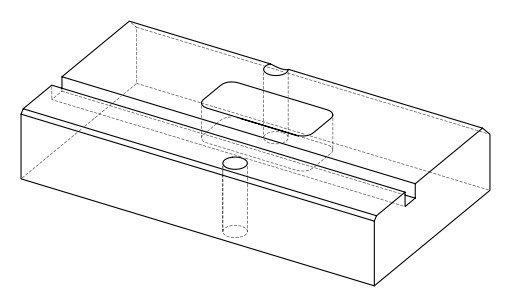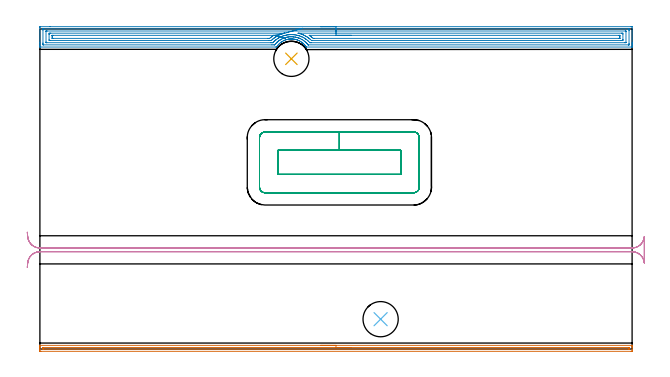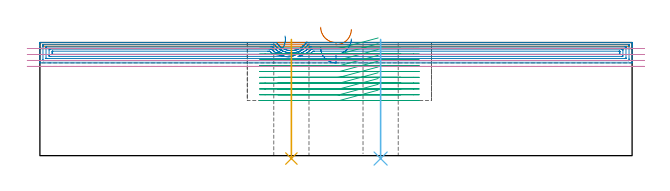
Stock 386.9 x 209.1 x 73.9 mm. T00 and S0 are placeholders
(PLAN: 6 operations, 2 tool changes, 40.4 min)
(1 AREA_MILL | FG_CHAMFER_SURFACE | UGT0205_001 | 6.35 min | 2942 mm3)
(2 AREA_MILL_1 | FG_CHAMFER_SURFACE_1 | UGT0205_001 | 15.75 min | 34222 mm3)
(3 MILL_RECTANGULAR_POCKET | POCKET_RECTANGULAR_STRAIGHT | NXT0201_012 | Follow Part, ap 4, ae 75% | 10.82 min | 249605 mm3)
(4 MILL_RECTANGULAR_SLOT | SLOT_RECTANGULAR | NXT0201_012 | Follow Part, ap 4, ae 75% | 6.81 min | 111060 mm3)
(5 INDEXABLE_INSERT_DRILL_THROUGH_HOLE_FROM_SOLID | STEP1HOLE | NXT0302_017 | 0.31 min | 30516 mm3)
(6 INDEXABLE_INSERT_DRILL_THROUGH_HOLE_FROM_SOLID_1 | STEP1HOLE_1 | NXT0302_017 | 0.31 min | 30676 mm3)
(TOOL UGT0205_001 | Chamfer Mill 20 x 3 x 45 deg. | D20 FL50 Z2)
(TOOL NXT0201_012 | ENDMILL 16mm [2P460-1600-NA 1630] | D16 FL38 Z6)
(TOOL NXT0302_017 | Index. Insert Drill 23mm [880-D2300L25-05] | D23 PA176 FL115 Z2)
(OP 1 AREA_MILL)
G17 G21 G94 G90
T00 M6
G54
G17 G0 G90 X183.45 Y2.4 S1061 M3
G43 Z83.9 H0
G94 G1 X183.488 Z83.028 F250.
X183.602 Z82.163
X183.791 Z81.312
X184.053 Z80.48
X184.387 Z79.674
X184.79 Z78.9
X185.259 Z78.164
X185.79 Z77.472
X186.379 Z76.829
X187.022 Z76.239
X187.714 Z75.708
X188.45 Z75.24
X189.224 Z74.837
X190.03 Z74.503
X190.862 Z74.241
X191.714 Z74.052
X192.578 Z73.938
X193.45 Z73.9
X386.736
X386.89 Y2.397 Z73.888
X386.893 Y2.342 Z73.834
X386.9 Y1.952 Z73.452
Y1.551 Z73.05
Y0.896 Z72.392
Y-0.324 Z71.173
X386.899 Y-0.889 Z70.605
X386.898 Y-1.496 Z69.999
X386.897 Y-1.497 Z69.998
X386.29 Y-1.5 Z70.
X0.61
X0.003 Y-1.497 Z69.998
X0.001 Y-1.496 Z69.999
X0. Y-1.474 Z70.022
Y-0.889 Z70.605
Y-0.324 Z71.173
Y0.004 Z71.5
Y0.569 Z72.065
Y0.896 Z72.392
Y1.551 Z73.05
Y1.952 Z73.452
X0.002 Y2.34 Z73.832
X0.005 Y2.398 Z73.889
X0.006 Y2.399
X0.164 Y2.4 Z73.9
X193.45
Y0.986 Z72.486
X384.504 Y0.985 Z72.485
X384.883 Y0.979 Z72.479
X384.89 Y0.952 Z72.452
X384.893 Y0.896 Z72.396
X384.899 Y0.502 Z72.002
Y0.004 Z71.504
X384.897 Y-0.046 Z71.454
X384.894 Y-0.07 Z71.43
X384.892 Y-0.076 Z71.424
X384.861 Y-0.079 Z71.421
X384.683 Y-0.084 Z71.416
X384.593 Y-0.085 Z71.415
X2.396 Y-0.086 Z71.414
X2.017 Y-0.079 Z71.421
X2.01 Y-0.052 Z71.448
X2.007 Y0.004 Z71.504
X2.001 Y0.398 Z71.898
Y0.896 Z72.396
X2.003 Y0.946 Z72.446
X2.006 Y0.969 Z72.469
X2.008 Y0.976 Z72.476
X2.04 Y0.979 Z72.479
X2.217 Y0.984 Z72.484
X2.307 Y0.985 Z72.485
X193.45 Y0.986 Z72.486
X194.322 Z72.524
X195.187 Z72.638
X196.038 Z72.826
X196.87 Z73.089
X197.676 Z73.423
X198.45 Z73.825
X199.186 Z74.294
X199.878 Z74.825
X200.521 Z75.415
X201.11 Z76.058
X201.642 Z76.75
X202.11 Z77.486
X202.513 Z78.259
X202.847 Z79.065
X203.109 Z79.897
X203.298 Z80.749
X203.412 Z81.614
X203.45 Z82.486
G0 Z83.9
M5
M2
(OP 2 AREA_MILL_1)
G17 G21 G94 G90
T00 M6
G54
G17 G0 G90 X183.45 Y210.6 S1061 M3
G43 Z83.9 H0
Z70.6
G94 G1 X183.488 Z69.728 F250.
X183.602 Z68.864
X183.791 Z68.012
X184.053 Z67.18
X184.387 Z66.374
X184.79 Z65.6
X185.259 Z64.864
X185.79 Z64.172
X186.379 Z63.529
X187.022 Z62.94
X187.714 Z62.408
X188.45 Z61.94
X189.224 Z61.537
X190.03 Z61.203
X190.862 Z60.941
X191.714 Z60.752
X192.578 Z60.638
X193.45 Z60.6
X386.29
X386.712 Y210.596 Z60.603
X386.89 Y210.592 Z60.606
X386.9 Y210.409 Z60.788
Y200.419 Z70.775
Y199.859 Z71.337
Y199.536 Z71.66
Y198.977 Z72.219
Y198.653 Z72.542
Y198.006 Z73.193
Y197.645 Z73.555
Y197.311 Z73.88
X386.893 Y197.302 Z73.888
X386.737 Y197.3 Z73.9
X174.255
X173.992 Y197.304 Z73.89
X173.979 Y197.318 Z73.877
X173.818 Y197.544 Z73.656
X173.809 Y197.558 Z73.642
X173.693 Y197.726 Z73.473
X173.661 Y197.77 Z73.428
X173.451 Y198.06 Z73.14
X173.329 Y198.219 Z72.979
X173.205 Y198.368 Z72.832
X173.025 Y198.583 Z72.617
X172.916 Y198.705 Z72.494
X172.71 Y198.937 Z72.261
X172.418 Y199.242 Z71.956
X172.12 Y199.525 Z71.673
X172.023 Y199.612 Z71.586
X171.797 Y199.816 Z71.384
X171.726 Y199.874 Z71.325
X171.54 Y200.027 Z71.172
X171.009 Y200.419 Z70.778
X170.639 Y200.693 Z70.506
X170.366 Y200.86 Z70.336
X170.238 Y200.94 Z70.258
X170.198 Y200.964 Z70.234
X169.751 Y201.221 Z69.977
X169.401 Y201.401 Z69.797
X169.047 Y201.571 Z69.627
X168.857 Y201.654 Z69.544
X168.412 Y201.831 Z69.364
X168.087 Y201.95 Z69.249
X167.963 Y201.995 Z69.204
X167.517 Y202.133 Z69.063
X167.339 Y202.183 Z69.017
X167.069 Y202.254 Z68.94
X166.667 Y202.344 Z68.848
X166.622 Y202.355 Z68.839
X166.174 Y202.444 Z68.753
X165.962 Y202.469 Z68.728
X165.774 Y202.489 Z68.704
X165.28 Y202.548 Z68.647
X164.906 Y202.575 Z68.619
X164.881 Y202.577 Z68.618
X164.833 Y202.581 Z68.615
X164.719 Y202.585 Z68.613
X164.569 Y202.588 Z68.605
X164.371 Y202.593 Z68.603
X164.234 Y202.591
X164.171 Y202.59 Z68.605
X164.169
X163.988 Y202.585 Z68.603
X163.938 Z68.605
X163.491 Y202.56 Z68.635
X163.279 Y202.538 Z68.658
X163.096 Y202.519 Z68.676
X162.597 Y202.468 Z68.731
X162.455 Y202.45 Z68.75
X162.296 Y202.417 Z68.783
X162.203 Y202.397 Z68.801
X161.703 Y202.293 Z68.906
X161.255 Y202.182 Z69.017
X160.809 Y202.05 Z69.149
X160.346 Y201.89 Z69.308
X159.971 Y201.747 Z69.453
X159.914 Y201.725 Z69.475
X159.614 Y201.596 Z69.602
X159.556 Y201.571 Z69.626
X159.02 Y201.308 Z69.89
X158.57 Y201.061 Z70.136
X158.126 Y200.797 Z70.401
X157.963 Y200.693 Z70.505
X157.594 Y200.435 Z70.763
X157.571 Y200.419 Z70.779
X157.231 Y200.166 Z71.031
X156.807 Y199.816 Z71.384
X156.499 Y199.536 Z71.663
X156.337 Y199.39 Z71.81
X156.05 Y199.095 Z72.101
X155.953 Y198.996 Z72.201
X155.895 Y198.937 Z72.261
X155.443 Y198.428 Z72.77
X155.152 Y198.059 Z73.139
X154.866 Y197.665 Z73.532
X154.674 Y197.388 Z73.811
X154.615 Y197.307 Z73.892
X154.168 Y197.3 Z73.9
X0.163
X0.007 Y197.302 Z73.888
X0. Y197.311 Z73.88
Y197.645 Z73.554
Y198.006 Z73.193
Y198.653 Z72.542
Y199.86 Z71.337
Y200.419 Z70.775
Y210.13 Z61.068
X0.003 Y210.412 Z60.785
X0.01 Y210.592 Z60.606
X0.192 Y210.599 Z60.599
X6.636 Y210.6 Z60.6
X193.45
Y209.186 Z62.014
X384.504 Y209.185 Z62.015
X384.567
X384.883 Y209.179 Z62.021
X384.89 Y209.077 Z62.123
X384.897 Y208.858 Z62.342
X384.899 Y208.364 Z62.836
X384.9 Y207.973 Z63.227
X384.899 Y199.536 Z71.664
X384.898 Y199.147 Z72.053
X384.89 Y198.754 Z72.446
X384.885 Y198.72 Z72.48
X384.867 Y198.719 Z72.481
X384.816 Y198.716 Z72.484
X384.712 Y198.715 Z72.485
X384.504 Y198.714 Z72.486
X175.533
X175.325 Y198.716 Z72.484
X175.274 Y198.719 Z72.481
X175.251 Y198.721 Z72.479
X175.214 Y198.743 Z72.457
X174.929 Y199.081 Z72.119
X174.702 Y199.349 Z71.851
X174.532 Y199.536 Z71.664
X174.183 Y199.91 Z71.29
X173.809 Y200.283 Z70.917
X173.662 Y200.419 Z70.781
X173.265 Y200.767 Z70.433
X172.916 Y201.046 Z70.154
X172.576 Y201.302 Z69.898
X172.023 Y201.705 Z69.495
X171.243 Y202.184 Z69.016
X171.131 Y202.25 Z68.95
X170.974 Y202.339 Z68.861
X170.238 Y202.701 Z68.499
X169.985 Y202.816 Z68.384
X169.388 Y203.067 Z68.133
X169.345 Y203.084 Z68.116
X169.318 Y203.094 Z68.106
X168.785 Y203.277 Z67.923
X168.452 Y203.381 Z67.819
X168.004 Y203.511 Z67.689
X167.559 Y203.623 Z67.577
X166.837 Y203.781 Z67.419
X166.743 Y203.799 Z67.401
X166.667 Y203.811 Z67.389
X165.802 Y203.923 Z67.277
X165.774 Y203.926 Z67.274
X165.563 Y203.95 Z67.25
X164.881 Y203.994 Z67.206
X164.834 Y203.997 Z67.203
X164.405 Y204.002 Z67.198
X163.988
X163.937 Y204.001 Z67.199
X163.095 Y203.951 Z67.249
X162.292 Y203.862 Z67.338
X162.203 Y203.85 Z67.35
X161.837 Y203.788 Z67.412
X161.532 Y203.73 Z67.47
X161.432 Y203.71 Z67.49
X161.31 Y203.682 Z67.518
X160.809 Y203.563 Z67.637
X160.417 Y203.46 Z67.74
X160.111 Y203.37 Z67.83
X159.524 Y203.178 Z68.022
X159.442 Y203.149 Z68.051
X159.222 Y203.067 Z68.133
X158.802 Y202.899 Z68.301
X158.731 Y202.87 Z68.33
X158.632 Y202.825 Z68.375
X158.194 Y202.617 Z68.583
X157.739 Y202.39 Z68.81
X157.604 Y202.318 Z68.882
X157.36 Y202.184 Z69.016
X157.036 Y201.997 Z69.203
X156.963 Y201.953 Z69.247
X156.846 Y201.879 Z69.321
X156.496 Y201.648 Z69.552
X155.965 Y201.278 Z69.922
X155.953 Y201.269 Z69.931
X155.481 Y200.886 Z70.314
X155.061 Y200.53 Z70.67
X155.002 Y200.477 Z70.723
X154.94 Y200.419 Z70.781
X154.554 Y200.041 Z71.159
X154.168 Y199.649 Z71.551
X154.113 Y199.59 Z71.61
X154.066 Y199.536 Z71.664
X153.703 Y199.113 Z72.087
X153.373 Y198.721 Z72.479
X153.275 Y198.717 Z72.483
X153.212 Y198.716 Z72.484
X152.382 Y198.714 Z72.486
X151.551
X2.396 Y198.715 Z72.485
X2.333
X2.017 Y198.721 Z72.479
X2.01 Y198.823 Z72.377
X2.003 Y199.042 Z72.158
X2.001 Y199.536 Z71.664
X2. Y199.927 Z71.273
X2.001 Y208.364 Z62.836
X2.002 Y208.753 Z62.447
X2.01 Y209.146 Z62.054
X2.015 Y209.18 Z62.02
X2.033 Y209.182 Z62.018
X2.084 Y209.184 Z62.016
X2.188 Y209.185 Z62.015
X2.396 Y209.186 Z62.014
X193.45
Y207.772 Z63.428
X382.426 Y207.771 Z63.429
X382.719 Y207.769 Z63.431
X382.816 Y207.768 Z63.432
X382.885 Y207.765 Z63.435
X382.891 Y207.66 Z63.54
X382.897 Y207.481 Z63.719
X382.899 Y207.303 Z63.897
Y200.419 Z70.781
Y200.241 Z70.959
X382.894 Y200.18 Z71.02
X382.89 Y200.138 Z71.062
X382.864 Y200.135 Z71.065
X382.719 Y200.133 Z71.067
X382.119 Y200.129 Z71.071
X177.38
X176.779 Y200.13 Z71.07
X176.487 Y200.134 Z71.066
X176.395 Y200.135 Z71.065
X176.299 Y200.229 Z70.971
X176.111 Y200.419 Z70.781
X175.594 Y200.945 Z70.255
X175.221 Y201.302 Z69.898
X174.702 Y201.753 Z69.447
X174.15 Y202.184 Z69.016
X173.957 Y202.331 Z68.869
X173.809 Y202.44 Z68.76
X173.597 Y202.591 Z68.609
X173.368 Y202.752 Z68.448
X172.998 Y202.986 Z68.214
X172.916 Y203.036 Z68.164
X172.863 Y203.067 Z68.133
X172.333 Y203.374 Z67.826
X172.023 Y203.54 Z67.66
X171.204 Y203.95 Z67.25
X171.131 Y203.985 Z67.215
X171.067 Y204.013 Z67.187
X170.238 Y204.342 Z66.858
X169.615 Y204.566 Z66.634
X169.345 Y204.65 Z66.55
X168.731 Y204.833 Z66.367
X168.452 Y204.905 Z66.295
X168.355 Y204.929 Z66.271
X167.559 Y205.099 Z66.101
X167.22 Y205.169 Z66.031
X166.667 Y205.244 Z65.956
X166.19 Y205.305 Z65.895
X165.774 Y205.349 Z65.851
X165.212 Y205.388 Z65.812
X164.881 Y205.405 Z65.795
X164.292 Y205.416 Z65.784
X163.988 Y205.412 Z65.788
X163.43 Y205.385 Z65.815
X163.096 Y205.364 Z65.836
X162.601 Y205.321 Z65.879
X162.203 Y205.28 Z65.92
X161.798 Y205.233 Z65.967
X161.31 Y205.153 Z66.047
X161.042 Y205.098 Z66.102
X160.417 Y204.964 Z66.236
X160.309 Y204.94 Z66.26
X159.876 Y204.833 Z66.367
X159.602 Y204.756 Z66.444
X159.524 Y204.733 Z66.467
X158.929 Y204.539 Z66.661
X158.632 Y204.439 Z66.761
X158.272 Y204.305 Z66.895
X157.739 Y204.095 Z67.105
X157.636 Y204.052 Z67.148
X157.407 Y203.95 Z67.25
X157.03 Y203.769 Z67.431
X156.846 Y203.677 Z67.523
X156.443 Y203.466 Z67.734
X155.953 Y203.198 Z68.002
X155.87 Y203.15 Z68.05
X155.733 Y203.067 Z68.133
X155.324 Y202.807 Z68.393
X155.061 Y202.633 Z68.567
X154.438 Y202.184 Z69.016
X154.285 Y202.068 Z69.132
X154.168 Y201.975 Z69.225
X153.8 Y201.665 Z69.535
X153.377 Y201.302 Z69.898
X153.323 Y201.254 Z69.946
X153.275 Y201.208 Z69.992
X152.877 Y200.812 Z70.388
X152.494 Y200.419 Z70.781
X152.382 Y200.302 Z70.898
X152.226 Y200.138 Z71.062
X152.082 Y200.134 Z71.066
X151.781 Y200.13 Z71.07
X151.489 Y200.129 Z71.071
X150.89 Y200.128 Z71.072
X4.474 Y200.129 Z71.071
X4.181 Y200.13 Z71.07
X4.084 Y200.132 Z71.068
X4.015 Y200.135 Z71.065
X4.009 Y200.24 Z70.96
X4.003 Y200.419 Z70.781
X4.001 Y200.597 Z70.603
X4. Y207.481 Z63.719
X4.001 Y207.659 Z63.541
X4.006 Y207.72 Z63.48
X4.01 Y207.762 Z63.438
X4.036 Y207.765 Z63.435
X4.181 Y207.767 Z63.433
X4.781 Y207.771 Z63.429
X193.45 Y207.772 Z63.428
Y206.357 Z64.843
X380.041
X380.286 Y206.355 Z64.845
X380.782 Y206.35 Z64.85
X380.89 Y206.34 Z64.86
X380.9 Y205.716 Z65.484
Y202.217 Z68.983
Y202.184 Z69.016
X380.894 Y201.76 Z69.44
X380.89 Y201.554 Z69.646
X380.683 Y201.55 Z69.65
X380.041 Y201.544 Z69.656
X379.796 Y201.543 Z69.657
X178.029
X177.705 Y201.545 Z69.655
X177.543 Y201.547 Z69.653
X177.466 Y201.55 Z69.65
X177.38 Y201.624 Z69.576
X176.784 Y202.184 Z69.016
X176.487 Y202.445 Z68.755
X176.146 Y202.732 Z68.468
X175.722 Y203.067 Z68.133
X175.594 Y203.165 Z68.035
X175.195 Y203.462 Z67.738
X174.702 Y203.806 Z67.394
X174.472 Y203.95 Z67.25
X173.809 Y204.345 Z66.855
X173.514 Y204.515 Z66.685
X172.917 Y204.832 Z66.368
X172.314 Y205.12 Z66.08
X172.023 Y205.249 Z65.951
X171.3 Y205.548 Z65.652
X171.131 Y205.611 Z65.589
X170.842 Y205.716 Z65.484
X170.238 Y205.916 Z65.284
X169.941 Y206.009 Z65.191
X169.597 Y206.106 Z65.094
X169.345 Y206.174 Z65.026
X168.72 Y206.334 Z64.866
X168.713 Y206.34 Z64.86
X168.703 Y206.35 Z64.85
X169.589 Y206.357 Z64.843
X193.45
Y204.943 Z66.257
X378.367
X378.59 Y204.942 Z66.258
X378.738 Y204.94 Z66.26
X378.856 Y204.936 Z66.264
X378.891 Y204.931 Z66.269
X378.893 Y204.923 Z66.277
X378.896 Y204.833 Z66.367
X378.9 Y204.195 Z67.005
Y203.95 Z67.25
Y203.312 Z67.888
X378.899 Y203.067 Z68.133
X378.897 Y202.988 Z68.212
X378.894 Y202.969 Z68.231
X378.892 Y202.965 Z68.235
X378.85 Y202.962 Z68.238
X378.701 Y202.959 Z68.241
X378.478 Y202.957 Z68.243
X378.367
X179.166
X179.054 Y202.959 Z68.241
X178.831 Y202.964 Z68.236
X178.468 Y202.975 Z68.225
X177.703 Y203.631 Z67.569
X177.38 Y203.883 Z67.317
X177.291 Y203.95 Z67.25
X176.487 Y204.543 Z66.657
X176.086 Y204.833 Z66.367
X175.998 Y204.895 Z66.305
X175.947 Y204.931 Z66.269
X176.041 Y204.936 Z66.264
X176.264 Y204.941 Z66.259
X176.376 Y204.943 Z66.257
X193.45
X194.322 Z66.295
X195.187 Z66.409
X196.038 Z66.598
X196.87 Z66.86
X197.676 Z67.194
X198.45 Z67.597
X199.186 Z68.065
X199.878 Z68.596
X200.521 Z69.186
X201.11 Z69.829
X201.642 Z70.521
X202.11 Z71.257
X202.513 Z72.031
X202.847 Z72.837
X203.109 Z73.669
X203.298 Z74.52
X203.412 Z75.385
X203.45 Z76.257
G0 X171.702 Y209.571 Z71.972
G1 X171.452 Y209.502 Z71.139
X171.133 Y209.415 Z70.332
X170.747 Y209.309 Z69.557
X170.298 Y209.186 Z68.819
X169.788 Y209.047 Z68.125
X169.222 Y208.892 Z67.48
X168.604 Y208.722 Z66.888
X167.938 Y208.54 Z66.354
X167.23 Y208.346 Z65.883
X166.485 Y208.142 Z65.477
X165.709 Y207.93 Z65.141
X164.907 Y207.711 Z64.875
X164.087 Y207.486 Z64.683
X163.253 Y207.258 Z64.566
X162.412 Y207.028 Z64.525
X161.571 Y206.797 Z64.56
X160.737 Y206.569 Z64.67
X159.915 Y206.344 Z64.856
X159.84 Y206.323 Z64.877
X159.81 Y206.316 Z64.884
X159.586 Y206.261 Z64.939
X159.524 Y206.245 Z64.955
X159.102 Y206.133 Z65.067
X158.849 Y206.063 Z65.137
X158.632 Y205.999 Z65.201
X158.414 Y205.931 Z65.269
X157.747 Y205.716 Z65.484
X157.741 Y205.713 Z65.487
X157.101 Y205.463 Z65.737
X156.846 Y205.36 Z65.84
X156.474 Y205.201 Z65.999
X155.953 Y204.964 Z66.236
X155.864 Y204.921 Z66.279
X155.687 Y204.833 Z66.367
X155.278 Y204.617 Z66.583
X155.061 Y204.499 Z66.701
X154.708 Y204.298 Z66.902
X154.168 Y203.98 Z67.22
X154.149 Y203.969 Z67.231
X154.12 Y203.95 Z67.25
X153.617 Y203.611 Z67.589
X153.275 Y203.37 Z67.83
X153.099 Y203.241 Z67.959
X152.87 Y203.067 Z68.133
X152.6 Y202.852 Z68.348
X152.382 Y202.675 Z68.525
X152.117 Y202.447 Z68.753
X151.819 Y202.184 Z69.016
X151.648 Y202.027 Z69.173
X151.152 Y201.557 Z69.643
X151.082 Y201.55 Z69.65
X150.921 Y201.547 Z69.653
X150.597 Y201.544 Z69.656
X150.353 Y201.543 Z69.657
X149.704
X6.859
X6.614 Y201.544 Z69.656
X6.118 Y201.55 Z69.65
X6.01 Y201.56 Z69.64
X6. Y202.184 Z69.016
Y205.683 Z65.517
Y205.716 Z65.484
X6.006 Y206.14 Z65.06
X6.01 Y206.346 Z64.854
X6.217 Y206.35 Z64.85
X6.859 Y206.356 Z64.844
X7.104 Y206.357 Z64.843
X159.155
X159.524 Y206.356 Z64.844
X159.771 Y206.354 Z64.846
X159.839 Y206.351 Z64.849
X159.915 Y206.344 Z64.856
X152.669 Y204.938 Z66.262
X152.66 Y204.93 Z66.27
X152.522 Y204.833 Z66.367
X152.439 Y204.777 Z66.423
X152.382 Y204.738 Z66.462
X151.92 Y204.407 Z66.793
X151.489 Y204.098 Z67.102
X151.405 Y204.034 Z67.166
X151.299 Y203.95 Z67.25
X150.916 Y203.635 Z67.565
X150.597 Y203.369 Z67.831
X150.129 Y202.968 Z68.232
X149.927 Y202.961 Z68.239
X149.814 Y202.958 Z68.242
X149.704 Y202.957 Z68.243
X148.923
X8.533
X8.31 Y202.958 Z68.242
X8.161 Y202.96 Z68.24
X8.044 Y202.964 Z68.236
X8.009 Y202.969 Z68.231
X8.007 Y202.977 Z68.223
X8.004 Y203.067 Z68.133
X8. Y203.705 Z67.495
Y203.95 Z67.25
Y204.588 Z66.612
X8.001 Y204.833 Z66.367
X8.003 Y204.912 Z66.288
X8.006 Y204.931 Z66.269
X8.008 Y204.935 Z66.265
X8.05 Y204.938 Z66.262
X8.199 Y204.941 Z66.259
X8.422 Y204.943 Z66.257
X8.533
X152.568
X152.628 Y204.942 Z66.258
X152.666 Y204.939 Z66.261
X152.669 Y204.938 Z66.262
X153.494 Y204.757 Z66.482
X154.296 Y204.579 Z66.776
X155.07 Y204.409 Z67.14
X155.81 Y204.245 Z67.572
X156.511 Y204.09 Z68.068
X157.167 Y203.946 Z68.625
X157.772 Y203.812 Z69.238
X158.324 Y203.69 Z69.903
X158.817 Y203.582 Z70.615
X159.247 Y203.487 Z71.368
X159.611 Y203.406 Z72.156
X159.907 Y203.341 Z72.974
X160.133 Y203.291 Z73.815
X160.286 Y203.257 Z74.674
X160.365 Y203.24 Z75.542
X160.37 Y203.239 Z76.415
X160.3 Y203.254 Z77.284
X160.157 Y203.286 Z78.144
G0 Z83.9
M5
M2
(OP 3 MILL_RECTANGULAR_POCKET)
G17 G21 G94 G90
T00 M6
G54
G17 G0 G90 X220.991 Y129.8 S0 M3
G43 Z83.9 H1
Z76.9
G94 G1 X195.65 Z70.11 F250.
X155.5 F500.
Y114.1
X235.8
Y129.8
X195.65
Y141.8
X147.1
G3 X143.5 Y138.2 R3.6
G1 Y105.7
G3 X147.1 Y102.1 R3.6
G1 X244.2
G3 X247.8 Y105.7 R3.6
G1 Y138.2
G3 X244.2 Y141.8 R3.6
G1 X195.65
X194.65
G0 X220.991 Y129.8 Z73.11
G1 X195.65 Z66.32 F250.
X155.5 F500.
Y114.1
X235.8
Y129.8
X195.65
Y141.8
X147.1
G3 X143.5 Y138.2 R3.6
G1 Y105.7
G3 X147.1 Y102.1 R3.6
G1 X244.2
G3 X247.8 Y105.7 R3.6
G1 Y138.2
G3 X244.2 Y141.8 R3.6
G1 X195.65
X194.65
G0 X220.991 Y129.8 Z69.32
G1 X195.65 Z62.53 F250.
X155.5 F500.
Y114.1
X235.8
Y129.8
X195.65
Y141.8
X147.1
G3 X143.5 Y138.2 R3.6
G1 Y105.7
G3 X147.1 Y102.1 R3.6
G1 X244.2
G3 X247.8 Y105.7 R3.6
G1 Y138.2
G3 X244.2 Y141.8 R3.6
G1 X195.65
X194.65
G0 X220.991 Y129.8 Z65.53
G1 X195.65 Z58.74 F250.
X155.5 F500.
Y114.1
X235.8
Y129.8
X195.65
Y141.8
X147.1
G3 X143.5 Y138.2 R3.6
G1 Y105.7
G3 X147.1 Y102.1 R3.6
G1 X244.2
G3 X247.8 Y105.7 R3.6
G1 Y138.2
G3 X244.2 Y141.8 R3.6
G1 X195.65
X194.65
G0 X220.991 Y129.8 Z61.74
G1 X195.65 Z54.95 F250.
X155.5 F500.
Y114.1
X235.8
Y129.8
X195.65
Y141.8
X147.1
G3 X143.5 Y138.2 R3.6
G1 Y105.7
G3 X147.1 Y102.1 R3.6
G1 X244.2
G3 X247.8 Y105.7 R3.6
G1 Y138.2
G3 X244.2 Y141.8 R3.6
G1 X195.65
X194.65
G0 X220.991 Y129.8 Z57.95
G1 X195.65 Z51.16 F250.
X155.5 F500.
Y114.1
X235.8
Y129.8
X195.65
Y141.8
X147.1
G3 X143.5 Y138.2 R3.6
G1 Y105.7
G3 X147.1 Y102.1 R3.6
G1 X244.2
G3 X247.8 Y105.7 R3.6
G1 Y138.2
G3 X244.2 Y141.8 R3.6
G1 X195.65
X194.65
G0 X220.991 Y129.8 Z54.16
G1 X195.65 Z47.37 F250.
X155.5 F500.
Y114.1
X235.8
Y129.8
X195.65
Y141.8
X147.1
G3 X143.5 Y138.2 R3.6
G1 Y105.7
G3 X147.1 Y102.1 R3.6
G1 X244.2
G3 X247.8 Y105.7 R3.6
G1 Y138.2
G3 X244.2 Y141.8 R3.6
G1 X195.65
X194.65
G0 X220.991 Y129.8 Z50.37
G1 X195.65 Z43.58 F250.
X155.5 F500.
Y114.1
X235.8
Y129.8
X195.65
Y141.8
X147.1
G3 X143.5 Y138.2 R3.6
G1 Y105.7
G3 X147.1 Y102.1 R3.6
G1 X244.2
G3 X247.8 Y105.7 R3.6
G1 Y138.2
G3 X244.2 Y141.8 R3.6
G1 X195.65
X194.65
G0 X220.991 Y129.8 Z46.58
G1 X195.65 Z39.79 F250.
X155.5 F500.
Y114.1
X235.8
Y129.8
X195.65
Y141.8
X147.1
G3 X143.5 Y138.2 R3.6
G1 Y105.7
G3 X147.1 Y102.1 R3.6
G1 X244.2
G3 X247.8 Y105.7 R3.6
G1 Y138.2
G3 X244.2 Y141.8 R3.6
G1 X195.65
X194.65
G0 X220.991 Y129.8 Z42.79
G1 X195.65 Z36. F250.
X155.5 F500.
Y114.1
X235.8
Y129.8
X195.65
Y141.8
X147.1
G3 X143.5 Y138.2 R3.6
G1 Y105.7
G3 X147.1 Y102.1 R3.6
G1 X244.2
G3 X247.8 Y105.7 R3.6
G1 Y138.2
G3 X244.2 Y141.8 R3.6
G1 X195.65
X194.65
G0 Z83.9
M5
M2
(OP 4 MILL_RECTANGULAR_SLOT)
G17 G21 G94 G90
T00 M6
G54
G17 G0 G90 X-8.23 Y53.303 S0 M3
G43 Z83.9 H1
Z70.
G94 G1 X-7.97 Y56.292 F250.
G2 X0. Y63.6 R8. F500.
G1 X386.9
G2 X394.87 Y56.292 R8.
G1 X394.9
Y73.308
X394.87
G2 X386.9 Y66. R8.
G1 X0.
G2 X-7.97 Y73.308 R8.
G1 X-8.23 Y76.297 F250.
G0 Y53.303 Z66.1
G1 X-7.97 Y56.292
G2 X0. Y63.6 R8. F500.
G1 X386.9
G2 X394.87 Y56.292 R8.
G1 X394.9
Y73.308
X394.87
G2 X386.9 Y66. R8.
G1 X0.
G2 X-7.97 Y73.308 R8.
G1 X-8.23 Y76.297 F250.
G0 Y53.303 Z62.2
G1 X-7.97 Y56.292
G2 X0. Y63.6 R8. F500.
G1 X386.9
G2 X394.87 Y56.292 R8.
G1 X394.9
Y73.308
X394.87
G2 X386.9 Y66. R8.
G1 X0.
G2 X-7.97 Y73.308 R8.
G1 X-8.23 Y76.297 F250.
G0 Y53.303 Z58.3
G1 X-7.97 Y56.292
G2 X0. Y63.6 R8. F500.
G1 X386.9
G2 X394.87 Y56.292 R8.
G1 X394.9
Y73.308
X394.87
G2 X386.9 Y66. R8.
G1 X0.
G2 X-7.97 Y73.308 R8.
G1 X-8.23 Y76.297 F250.
G0 Z83.9
M5
M2
(OP 5 INDEXABLE_INSERT_DRILL_THROUGH_HOLE_FROM_SOLID)
G17 G21 G94 G90
T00 M6
G54
G17 G0 G90 X164.3 Y189.6 S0 M3
G43 Z83.9 H1
G94 G81 G98 Z-1.902 F250. R75.9
G80
M5
M2
(OP 6 INDEXABLE_INSERT_DRILL_THROUGH_HOLE_FROM_SOLID_1)
G17 G21 G94 G90
T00 M6
G54
G17 G0 G90 X222.6 Y19.5 S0 M3
G43 Z83.9 H1
G94 G81 G98 Z-1.902 F250. R75.9
G80
M5
M2
